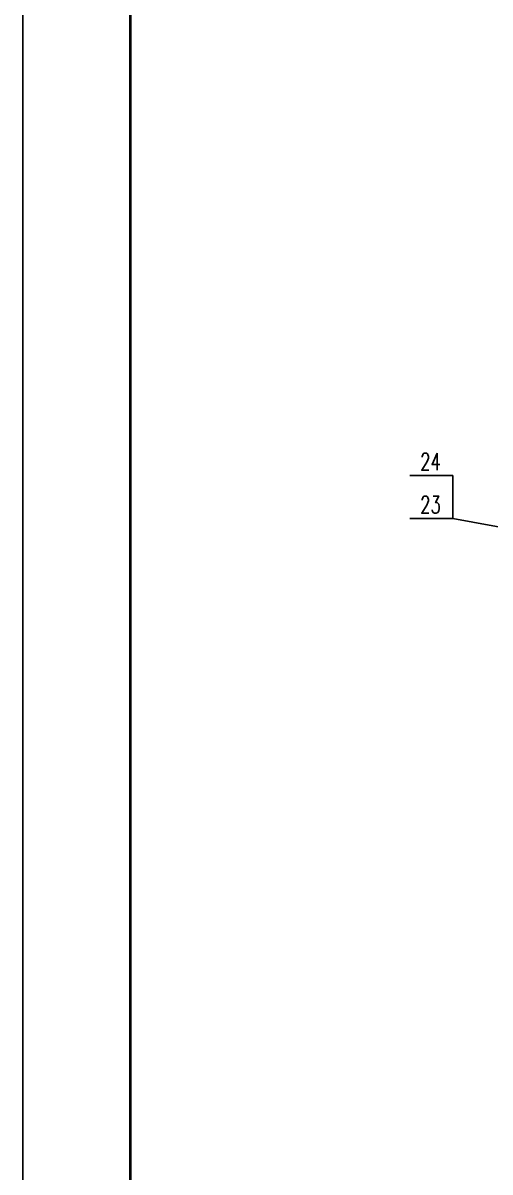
# Model space of a CAD drawing. Header units: millimetres. Extents: x 2180 to 3021, y -3886 to -2681.
# Drawn here: x 2179.9 to 2288.7, y -3213.6 to -2945.9 of the extents above; entities that cross this region are included whole.
import ezdxf

# ---------------------------------------------------------------- set-up
doc = ezdxf.new("R2010")
doc.units = ezdxf.units.MM
doc.header["$LTSCALE"] = 10
doc.header["$MEASUREMENT"] = 0
doc.layers.add('2', color=2, linetype='CONTINUOUS')
doc.layers.add('6', color=2, linetype='CONTINUOUS')
doc.styles.add('H5', font='romans', dxfattribs={"width": 0.8, "bigfont": 'HZ5.SHX'})

msp = doc.modelspace()

# ---------------------------------------------------------------- linework, layer by layer
at = {"layer": '2'}
for p, q in [((2179.8700341, -3878.4048794), (2179.8700341, -2689.4048794)), ((2280.0755863, -3051.3654796), (2280.0755863, -3061.3654796)), ((2337.9726478, -3071.9850734), (2280.0755863, -3061.3654796))]:
    msp.add_line(p, q, dxfattribs=at)
at = {"layer": '2', "color": 1, "const_width": 0.6}
msp.add_lwpolyline([(2204.8700341, -3868.4048794), (2204.8700341, -2699.4048794)], dxfattribs=at)
at = {"layer": '6'}
for p, q in [((2280.0755863, -3051.3654796), (2270.0755863, -3051.3654796)), ((2280.0755863, -3061.3654796), (2270.0755863, -3061.3654796))]:
    msp.add_line(p, q, dxfattribs=at)

# ---------------------------------------------------------------- texts
at = {"layer": '2', "style": 'H5', "width": 0.7}
for s, p in [('24', (2272.463405, -3050.1596736)), ('23', (2272.463405, -3060.1596736))]:
    msp.add_text(s, height=4, dxfattribs=at).set_placement(p)

doc.saveas('drawing.dxf')
